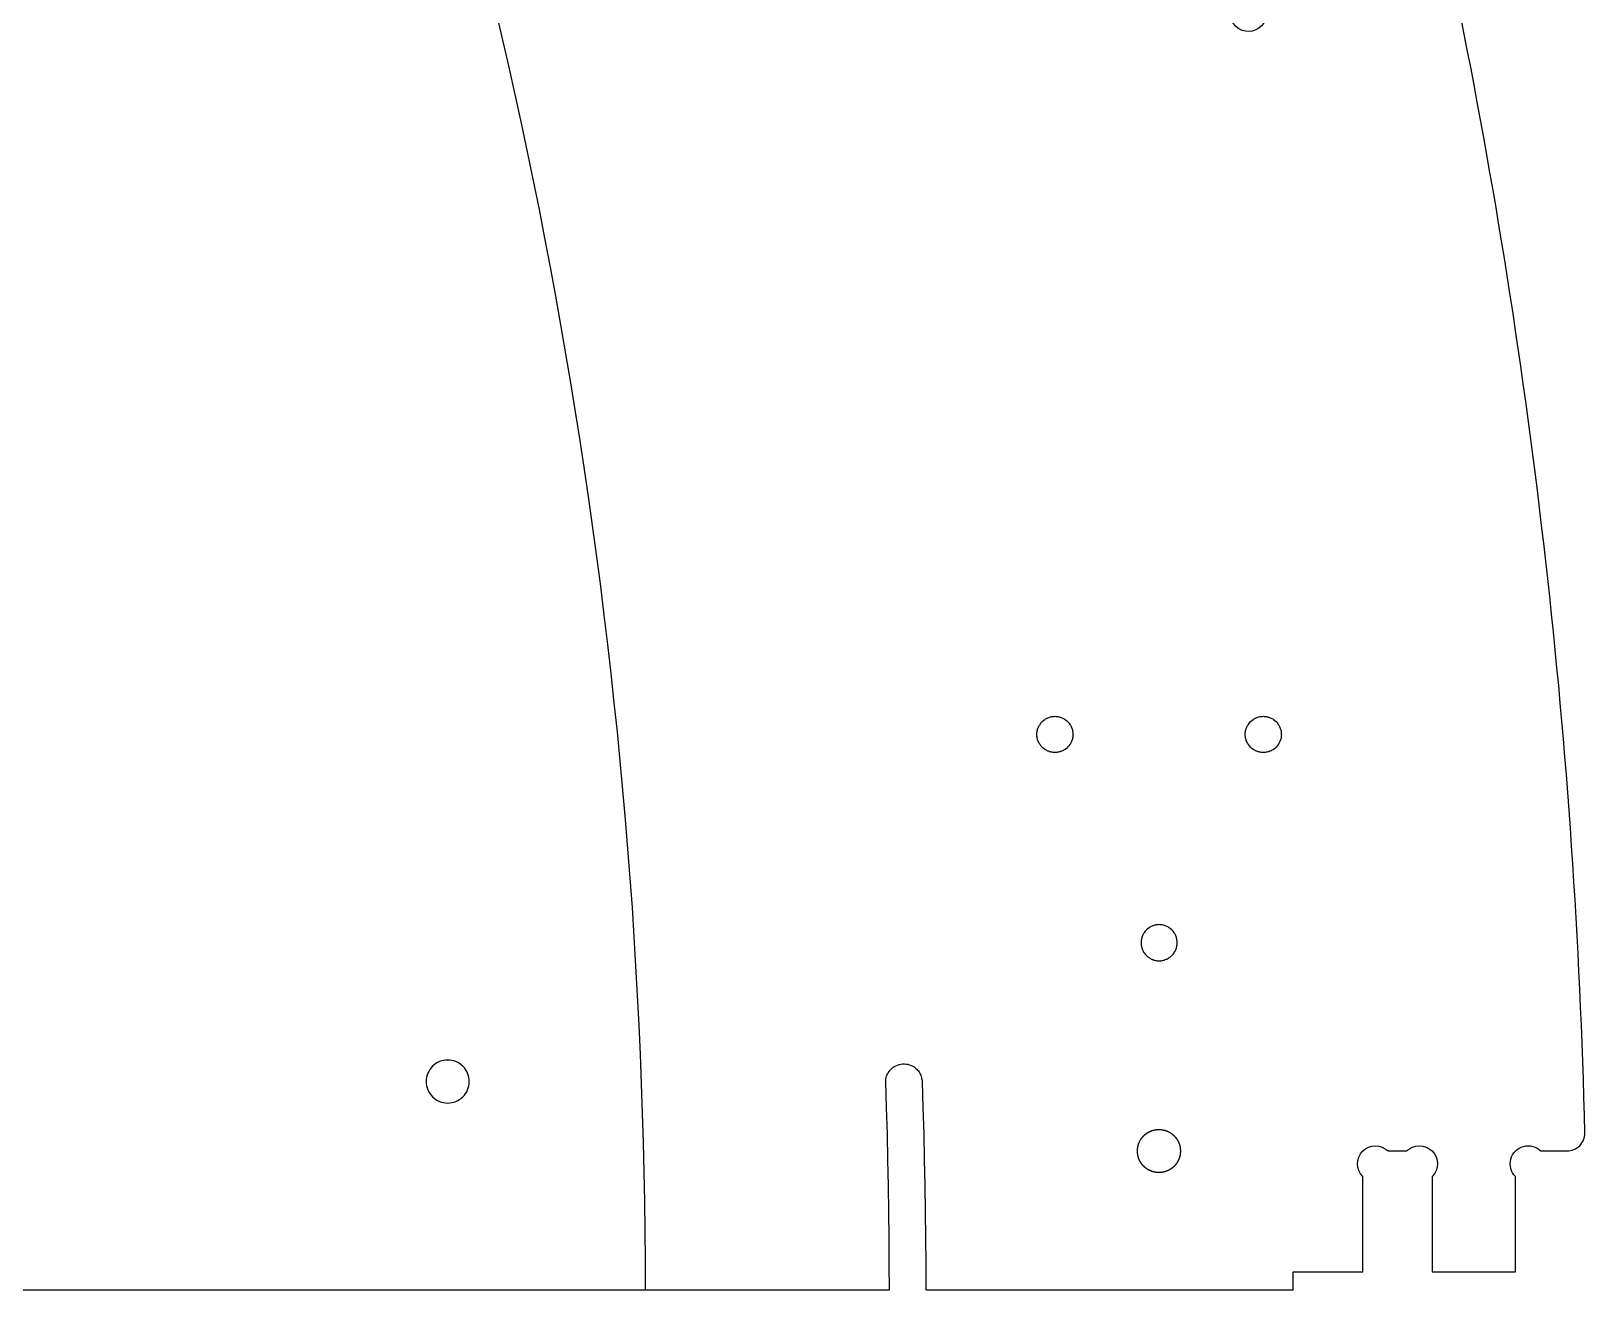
# Model space of a CAD drawing. Extents: x 2 to 157, y -41 to 47.
# Drawn here: x 83.09 to 94.28, y 0.61 to 9.67 of the extents above; entities that cross this region are included whole.
import ezdxf

# ---------------------------------------------------------------- set-up
doc = ezdxf.new("R2010")
doc.units = 0
doc.layers.add('CENTER_DOOR_OPTION', color=30, linetype='CONTINUOUS')
doc.layers.add('SOLID_ENDWALL', color=18, linetype='CONTINUOUS')

msp = doc.modelspace()

# ---------------------------------------------------------------- linework, layer by layer
at = {"layer": 'CENTER_DOOR_OPTION'}
for points in [[(91.967, 9.732, -1), (91.747, 9.871)], [(91.967, 9.732, -1), (91.747, 9.871)], [(86.435, 9.836), (86.483, 9.63), (86.53, 9.424), (86.576, 9.218), (86.621, 9.011), (86.665, 8.804), (86.708, 8.597), (86.75, 8.39), (86.79, 8.183), (86.83, 7.975), (86.868, 7.767), (86.905, 7.559), (86.941, 7.351), (86.976, 7.143), (87.01, 6.934), (87.043, 6.726), (87.075, 6.517), (87.106, 6.307), (87.135, 6.098), (87.164, 5.889), (87.191, 5.679), (87.217, 5.469), (87.242, 5.259), (87.266, 5.049), (87.289, 4.839), (87.311, 4.629), (87.332, 4.418), (87.351, 4.208), (87.37, 3.997), (87.387, 3.786), (87.403, 3.575), (87.419, 3.364), (87.433, 3.153), (87.445, 2.941), (87.457, 2.73), (87.468, 2.518), (87.477, 2.307), (87.486, 2.095), (87.493, 1.883), (87.499, 1.671), (87.504, 1.459), (87.508, 1.247), (87.511, 1.035), (87.513, 0.823), (87.513, 0.611), (89.272, 0.611), (89.271, 0.798), (89.27, 0.986), (89.268, 1.173), (89.265, 1.36), (89.261, 1.547), (89.257, 1.734), (89.251, 1.921), (89.245, 2.108), (89.245, 2.117), (89.246, 2.125), (89.247, 2.133), (89.249, 2.141), (89.251, 2.149), (89.254, 2.157), (89.258, 2.165), (89.263, 2.173, -0.414214), (89.441, 2.221), (89.449, 2.216), (89.456, 2.211), (89.463, 2.206), (89.469, 2.2), (89.475, 2.193), (89.481, 2.187), (89.485, 2.18), (89.49, 2.172), (89.494, 2.165), (89.497, 2.157), (89.5, 2.149), (89.503, 2.141), (89.504, 2.133), (89.506, 2.125), (89.507, 2.116), (89.507, 2.108), (89.513, 1.921), (89.519, 1.734), (89.523, 1.547), (89.527, 1.36), (89.53, 1.173), (89.532, 0.986), (89.533, 0.798), (89.533, 0.611), (92.179, 0.611), (92.179, 0.741), (92.679, 0.741), (92.679, 1.427, -1), (92.862, 1.611), (92.995, 1.611, -1), (93.179, 1.427), (93.179, 0.741), (93.779, 0.741), (93.779, 1.427, -1), (93.962, 1.611), (94.149, 1.611, 0.414214), (94.279, 1.741), (94.275, 1.87), (94.272, 1.999), (94.268, 2.129), (94.263, 2.258), (94.259, 2.387), (94.254, 2.517), (94.248, 2.646), (94.242, 2.775), (94.236, 2.904), (94.23, 3.033), (94.223, 3.162), (94.216, 3.291), (94.208, 3.42), (94.2, 3.549), (94.192, 3.678), (94.183, 3.806), (94.174, 3.935), (94.165, 4.064), (94.155, 4.192), (94.145, 4.321), (94.135, 4.449), (94.124, 4.578), (94.113, 4.706), (94.101, 4.835), (94.09, 4.963), (94.077, 5.091), (94.065, 5.219), (94.052, 5.348), (94.039, 5.476), (94.025, 5.604), (94.011, 5.732), (93.997, 5.859), (93.982, 5.987), (93.967, 6.115), (93.952, 6.243), (93.937, 6.37), (93.921, 6.498), (93.904, 6.626), (93.887, 6.753), (93.87, 6.88), (93.853, 7.008), (93.835, 7.135), (93.817, 7.262), (93.799, 7.389), (93.78, 7.516), (93.761, 7.643), (93.741, 7.77), (93.722, 7.897), (93.701, 8.024), (93.681, 8.151), (93.66, 8.277), (93.639, 8.404), (93.617, 8.53), (93.595, 8.657), (93.573, 8.783), (93.55, 8.909), (93.528, 9.036), (93.504, 9.162), (93.481, 9.288), (93.457, 9.414), (93.432, 9.539), (93.408, 9.665), (93.383, 9.791)], [(86.435, 9.836), (86.483, 9.63), (86.53, 9.424), (86.576, 9.218), (86.621, 9.011), (86.665, 8.804), (86.708, 8.597), (86.75, 8.39), (86.79, 8.183), (86.83, 7.975), (86.868, 7.767), (86.905, 7.559), (86.941, 7.351), (86.976, 7.143), (87.01, 6.934), (87.043, 6.726), (87.075, 6.517), (87.106, 6.307), (87.135, 6.098), (87.164, 5.889), (87.191, 5.679), (87.217, 5.469), (87.242, 5.259), (87.266, 5.049), (87.289, 4.839), (87.311, 4.629), (87.332, 4.418), (87.351, 4.208), (87.37, 3.997), (87.387, 3.786), (87.403, 3.575), (87.419, 3.364), (87.433, 3.153), (87.445, 2.941), (87.457, 2.73), (87.468, 2.518), (87.477, 2.307), (87.486, 2.095), (87.493, 1.883), (87.499, 1.671), (87.504, 1.459), (87.508, 1.247), (87.511, 1.035), (87.513, 0.823), (87.513, 0.611), (89.272, 0.611), (89.271, 0.798), (89.27, 0.986), (89.268, 1.173), (89.265, 1.36), (89.261, 1.547), (89.257, 1.734), (89.251, 1.921), (89.245, 2.108), (89.245, 2.117), (89.246, 2.125), (89.247, 2.133), (89.249, 2.141), (89.251, 2.149), (89.254, 2.157), (89.258, 2.165), (89.263, 2.173, -0.414214), (89.441, 2.221), (89.449, 2.216), (89.456, 2.211), (89.463, 2.206), (89.469, 2.2), (89.475, 2.193), (89.481, 2.187), (89.485, 2.18), (89.49, 2.172), (89.494, 2.165), (89.497, 2.157), (89.5, 2.149), (89.503, 2.141), (89.504, 2.133), (89.506, 2.125), (89.507, 2.116), (89.507, 2.108), (89.513, 1.921), (89.519, 1.734), (89.523, 1.547), (89.527, 1.36), (89.53, 1.173), (89.532, 0.986), (89.533, 0.798), (89.533, 0.611), (92.179, 0.611), (92.179, 0.741), (92.679, 0.741), (92.679, 1.427, -1), (92.862, 1.611), (92.995, 1.611, -1), (93.179, 1.427), (93.179, 0.741), (93.779, 0.741), (93.779, 1.427, -1), (93.962, 1.611), (94.149, 1.611, 0.414214), (94.279, 1.741), (94.275, 1.87), (94.272, 1.999), (94.268, 2.129), (94.263, 2.258), (94.259, 2.387), (94.254, 2.517), (94.248, 2.646), (94.242, 2.775), (94.236, 2.904), (94.23, 3.033), (94.223, 3.162), (94.216, 3.291), (94.208, 3.42), (94.2, 3.549), (94.192, 3.678), (94.183, 3.806), (94.174, 3.935), (94.165, 4.064), (94.155, 4.192), (94.145, 4.321), (94.135, 4.449), (94.124, 4.578), (94.113, 4.706), (94.101, 4.835), (94.09, 4.963), (94.077, 5.091), (94.065, 5.219), (94.052, 5.348), (94.039, 5.476), (94.025, 5.604), (94.011, 5.732), (93.997, 5.859), (93.982, 5.987), (93.967, 6.115), (93.952, 6.243), (93.937, 6.37), (93.921, 6.498), (93.904, 6.626), (93.887, 6.753), (93.87, 6.88), (93.853, 7.008), (93.835, 7.135), (93.817, 7.262), (93.799, 7.389), (93.78, 7.516), (93.761, 7.643), (93.741, 7.77), (93.722, 7.897), (93.701, 8.024), (93.681, 8.151), (93.66, 8.277), (93.639, 8.404), (93.617, 8.53), (93.595, 8.657), (93.573, 8.783), (93.55, 8.909), (93.528, 9.036), (93.504, 9.162), (93.481, 9.288), (93.457, 9.414), (93.432, 9.539), (93.408, 9.665), (93.383, 9.791)]]:
    msp.add_lwpolyline(points, format="xyb", dxfattribs=at)
for points in [[(90.594, 4.611), (90.593, 4.604), (90.593, 4.597), (90.592, 4.591), (90.591, 4.584), (90.589, 4.578), (90.588, 4.572), (90.586, 4.566), (90.583, 4.56), (90.581, 4.554), (90.578, 4.549), (90.575, 4.543), (90.571, 4.538), (90.564, 4.528), (90.555, 4.519), (90.546, 4.51), (90.536, 4.503), (90.531, 4.499), (90.526, 4.496), (90.52, 4.493), (90.514, 4.491), (90.508, 4.489), (90.502, 4.486), (90.496, 4.485), (90.49, 4.483), (90.483, 4.482), (90.477, 4.481), (90.47, 4.481), (90.464, 4.481), (90.457, 4.481), (90.45, 4.481), (90.444, 4.482), (90.437, 4.483), (90.431, 4.485), (90.425, 4.486), (90.419, 4.489), (90.413, 4.491), (90.407, 4.493), (90.402, 4.496), (90.396, 4.499), (90.391, 4.503), (90.381, 4.51), (90.372, 4.519), (90.363, 4.528), (90.356, 4.538), (90.352, 4.543), (90.349, 4.549), (90.346, 4.554), (90.344, 4.56), (90.341, 4.566), (90.339, 4.572), (90.338, 4.578), (90.336, 4.584), (90.335, 4.591), (90.334, 4.597), (90.334, 4.604), (90.334, 4.611), (90.334, 4.617), (90.334, 4.624), (90.335, 4.63), (90.336, 4.637), (90.338, 4.643), (90.339, 4.649), (90.341, 4.655), (90.344, 4.661), (90.346, 4.667), (90.349, 4.673), (90.352, 4.678), (90.356, 4.683), (90.363, 4.693), (90.372, 4.703), (90.381, 4.711), (90.391, 4.718), (90.396, 4.722), (90.402, 4.725), (90.407, 4.728), (90.413, 4.73), (90.419, 4.733), (90.425, 4.735), (90.431, 4.737), (90.437, 4.738), (90.444, 4.739), (90.45, 4.74), (90.457, 4.74), (90.464, 4.741), (90.47, 4.74), (90.477, 4.74), (90.483, 4.739), (90.49, 4.738), (90.496, 4.737), (90.502, 4.735), (90.508, 4.733), (90.514, 4.73), (90.52, 4.728), (90.526, 4.725), (90.531, 4.722), (90.536, 4.718), (90.546, 4.711), (90.555, 4.703), (90.564, 4.693), (90.571, 4.683), (90.575, 4.678), (90.578, 4.673), (90.581, 4.667), (90.583, 4.661), (90.586, 4.655), (90.588, 4.649), (90.589, 4.643), (90.591, 4.637), (90.592, 4.63), (90.593, 4.624), (90.593, 4.617)], [(92.094, 4.611), (92.093, 4.604), (92.093, 4.597), (92.092, 4.591), (92.091, 4.584), (92.089, 4.578), (92.088, 4.572), (92.086, 4.566), (92.083, 4.56), (92.081, 4.554), (92.078, 4.549), (92.075, 4.543), (92.071, 4.538), (92.064, 4.528), (92.055, 4.519), (92.046, 4.51), (92.036, 4.503), (92.031, 4.499), (92.026, 4.496), (92.02, 4.493), (92.014, 4.491), (92.008, 4.489), (92.002, 4.486), (91.996, 4.485), (91.99, 4.483), (91.983, 4.482), (91.977, 4.481), (91.97, 4.481), (91.964, 4.481), (91.957, 4.481), (91.95, 4.481), (91.944, 4.482), (91.937, 4.483), (91.931, 4.485), (91.925, 4.486), (91.919, 4.489), (91.913, 4.491), (91.907, 4.493), (91.902, 4.496), (91.896, 4.499), (91.891, 4.503), (91.881, 4.51), (91.872, 4.519), (91.863, 4.528), (91.856, 4.538), (91.852, 4.543), (91.849, 4.549), (91.846, 4.554), (91.844, 4.56), (91.841, 4.566), (91.839, 4.572), (91.838, 4.578), (91.836, 4.584), (91.835, 4.591), (91.834, 4.597), (91.834, 4.604), (91.834, 4.611), (91.834, 4.617), (91.834, 4.624), (91.835, 4.63), (91.836, 4.637), (91.838, 4.643), (91.839, 4.649), (91.841, 4.655), (91.844, 4.661), (91.846, 4.667), (91.849, 4.673), (91.852, 4.678), (91.856, 4.683), (91.863, 4.693), (91.872, 4.703), (91.881, 4.711), (91.891, 4.718), (91.896, 4.722), (91.902, 4.725), (91.907, 4.728), (91.913, 4.73), (91.919, 4.733), (91.925, 4.735), (91.931, 4.737), (91.937, 4.738), (91.944, 4.739), (91.95, 4.74), (91.957, 4.74), (91.964, 4.741), (91.97, 4.74), (91.977, 4.74), (91.983, 4.739), (91.99, 4.738), (91.996, 4.737), (92.002, 4.735), (92.008, 4.733), (92.014, 4.73), (92.02, 4.728), (92.026, 4.725), (92.031, 4.722), (92.036, 4.718), (92.046, 4.711), (92.055, 4.703), (92.064, 4.693), (92.071, 4.683), (92.075, 4.678), (92.078, 4.673), (92.081, 4.667), (92.083, 4.661), (92.086, 4.655), (92.088, 4.649), (92.089, 4.643), (92.091, 4.637), (92.092, 4.63), (92.093, 4.624), (92.093, 4.617)], [(91.344, 3.111), (91.343, 3.117), (91.343, 3.124), (91.342, 3.13), (91.341, 3.137), (91.339, 3.143), (91.338, 3.149), (91.336, 3.155), (91.333, 3.161), (91.331, 3.167), (91.328, 3.173), (91.325, 3.178), (91.321, 3.183), (91.314, 3.193), (91.305, 3.203), (91.296, 3.211), (91.286, 3.218), (91.281, 3.222), (91.276, 3.225), (91.27, 3.228), (91.264, 3.23), (91.258, 3.233), (91.252, 3.235), (91.246, 3.237), (91.24, 3.238), (91.233, 3.239), (91.227, 3.24), (91.22, 3.24), (91.214, 3.241), (91.207, 3.24), (91.2, 3.24), (91.194, 3.239), (91.187, 3.238), (91.181, 3.237), (91.175, 3.235), (91.169, 3.233), (91.163, 3.23), (91.157, 3.228), (91.152, 3.225), (91.146, 3.222), (91.141, 3.218), (91.131, 3.211), (91.122, 3.203), (91.113, 3.193), (91.106, 3.183), (91.102, 3.178), (91.099, 3.173), (91.096, 3.167), (91.094, 3.161), (91.091, 3.155), (91.089, 3.149), (91.088, 3.143), (91.086, 3.137), (91.085, 3.13), (91.084, 3.124), (91.084, 3.117), (91.084, 3.111), (91.084, 3.104), (91.084, 3.097), (91.085, 3.091), (91.086, 3.084), (91.088, 3.078), (91.089, 3.072), (91.091, 3.066), (91.094, 3.06), (91.096, 3.054), (91.099, 3.049), (91.102, 3.043), (91.106, 3.038), (91.113, 3.028), (91.122, 3.019), (91.131, 3.01), (91.141, 3.003), (91.146, 2.999), (91.152, 2.996), (91.157, 2.993), (91.163, 2.991), (91.169, 2.989), (91.175, 2.986), (91.181, 2.985), (91.187, 2.983), (91.194, 2.982), (91.2, 2.981), (91.207, 2.981), (91.214, 2.981), (91.22, 2.981), (91.227, 2.981), (91.233, 2.982), (91.24, 2.983), (91.246, 2.985), (91.252, 2.986), (91.258, 2.989), (91.264, 2.991), (91.27, 2.993), (91.276, 2.996), (91.281, 2.999), (91.286, 3.003), (91.296, 3.01), (91.305, 3.019), (91.314, 3.028), (91.321, 3.038), (91.325, 3.043), (91.328, 3.049), (91.331, 3.054), (91.333, 3.06), (91.336, 3.066), (91.338, 3.072), (91.339, 3.078), (91.341, 3.084), (91.342, 3.091), (91.343, 3.097), (91.343, 3.104)], [(91.212, 1.456), (91.21, 1.456), (91.209, 1.456), (91.207, 1.456), (91.205, 1.456), (91.203, 1.456), (91.202, 1.456), (91.2, 1.456), (91.198, 1.456), (91.196, 1.456), (91.194, 1.457), (91.193, 1.457), (91.191, 1.457), (91.189, 1.457), (91.187, 1.458), (91.186, 1.458), (91.184, 1.458), (91.182, 1.459), (91.18, 1.459), (91.178, 1.459), (91.177, 1.46), (91.175, 1.46), (91.173, 1.461), (91.171, 1.461), (91.169, 1.462), (91.168, 1.462), (91.166, 1.463), (91.164, 1.463), (91.162, 1.464), (91.16, 1.465), (91.158, 1.465), (91.157, 1.466), (91.155, 1.467), (91.153, 1.467), (91.151, 1.468), (91.15, 1.469), (91.148, 1.47), (91.146, 1.47), (91.145, 1.471), (91.144, 1.471), (91.143, 1.472), (91.143, 1.472), (91.142, 1.473), (91.141, 1.473), (91.14, 1.473), (91.139, 1.474), (91.138, 1.474), (91.137, 1.475), (91.136, 1.475), (91.136, 1.476), (91.135, 1.476), (91.134, 1.477), (91.133, 1.477), (91.132, 1.478), (91.131, 1.478), (91.13, 1.479), (91.13, 1.479), (91.129, 1.48), (91.128, 1.48), (91.127, 1.481), (91.126, 1.482), (91.125, 1.482), (91.125, 1.483), (91.124, 1.483), (91.123, 1.484), (91.122, 1.484), (91.121, 1.485), (91.121, 1.485), (91.12, 1.486), (91.119, 1.487), (91.118, 1.487), (91.117, 1.488), (91.117, 1.488), (91.116, 1.489), (91.115, 1.49), (91.114, 1.49), (91.113, 1.491), (91.113, 1.492), (91.112, 1.492), (91.111, 1.493), (91.11, 1.494), (91.11, 1.494), (91.109, 1.495), (91.108, 1.496), (91.107, 1.496), (91.107, 1.497), (91.106, 1.498), (91.105, 1.498), (91.105, 1.499), (91.104, 1.5), (91.103, 1.5), (91.102, 1.501), (91.102, 1.502), (91.101, 1.503), (91.1, 1.503), (91.1, 1.504), (91.099, 1.505), (91.098, 1.505), (91.098, 1.506), (91.097, 1.507), (91.096, 1.508), (91.096, 1.508), (91.095, 1.509), (91.094, 1.51), (91.094, 1.511), (91.093, 1.511), (91.092, 1.512), (91.092, 1.513), (91.091, 1.514), (91.09, 1.515), (91.09, 1.515), (91.089, 1.516), (91.089, 1.517), (91.088, 1.518), (91.087, 1.519), (91.087, 1.519), (91.086, 1.52), (91.086, 1.521), (91.085, 1.522), (91.084, 1.523), (91.084, 1.523), (91.083, 1.524), (91.083, 1.525), (91.082, 1.526), (91.082, 1.527), (91.081, 1.528), (91.081, 1.528), (91.08, 1.529), (91.08, 1.53), (91.079, 1.531), (91.079, 1.532), (91.078, 1.533), (91.078, 1.533), (91.077, 1.534), (91.077, 1.535), (91.076, 1.536), (91.076, 1.537), (91.075, 1.538), (91.075, 1.539), (91.074, 1.54), (91.074, 1.54), (91.073, 1.541), (91.073, 1.542), (91.073, 1.543), (91.072, 1.544), (91.072, 1.545), (91.071, 1.547), (91.07, 1.548), (91.069, 1.55), (91.069, 1.552), (91.068, 1.554), (91.067, 1.555), (91.066, 1.557), (91.066, 1.559), (91.065, 1.561), (91.065, 1.563), (91.064, 1.564), (91.063, 1.566), (91.063, 1.568), (91.062, 1.57), (91.062, 1.572), (91.062, 1.573), (91.061, 1.575), (91.061, 1.577), (91.06, 1.579), (91.06, 1.581), (91.06, 1.582), (91.059, 1.584), (91.059, 1.586), (91.059, 1.588), (91.058, 1.59), (91.058, 1.591), (91.058, 1.593), (91.058, 1.595), (91.058, 1.597), (91.057, 1.599), (91.057, 1.6), (91.057, 1.602), (91.057, 1.604), (91.057, 1.606), (91.057, 1.607), (91.057, 1.609), (91.057, 1.611), (91.057, 1.612), (91.057, 1.614), (91.057, 1.616), (91.057, 1.618), (91.057, 1.619), (91.057, 1.621), (91.057, 1.623), (91.058, 1.625), (91.058, 1.626), (91.058, 1.628), (91.058, 1.63), (91.058, 1.632), (91.059, 1.634), (91.059, 1.635), (91.059, 1.637), (91.06, 1.639), (91.06, 1.641), (91.06, 1.643), (91.061, 1.644), (91.061, 1.646), (91.062, 1.648), (91.062, 1.65), (91.062, 1.652), (91.063, 1.653), (91.063, 1.655), (91.064, 1.657), (91.065, 1.659), (91.065, 1.661), (91.066, 1.662), (91.066, 1.664), (91.067, 1.666), (91.068, 1.668), (91.069, 1.67), (91.069, 1.671), (91.07, 1.673), (91.071, 1.675), (91.072, 1.677), (91.072, 1.678), (91.073, 1.678), (91.073, 1.679), (91.073, 1.68), (91.074, 1.681), (91.074, 1.682), (91.075, 1.683), (91.075, 1.684), (91.076, 1.684), (91.076, 1.685), (91.077, 1.686), (91.077, 1.687), (91.078, 1.688), (91.078, 1.689), (91.079, 1.69), (91.079, 1.69), (91.08, 1.691), (91.08, 1.692), (91.081, 1.693), (91.081, 1.694), (91.082, 1.695), (91.082, 1.696), (91.083, 1.696), (91.083, 1.697), (91.084, 1.698), (91.084, 1.699), (91.085, 1.7), (91.086, 1.7), (91.086, 1.701), (91.087, 1.702), (91.087, 1.703), (91.088, 1.704), (91.089, 1.704), (91.089, 1.705), (91.09, 1.706), (91.09, 1.707), (91.091, 1.708), (91.092, 1.708), (91.092, 1.709), (91.093, 1.71), (91.094, 1.711), (91.094, 1.711), (91.095, 1.712), (91.096, 1.713), (91.096, 1.714), (91.097, 1.714), (91.098, 1.715), (91.098, 1.716), (91.099, 1.717), (91.1, 1.717), (91.1, 1.718), (91.101, 1.719), (91.102, 1.72), (91.102, 1.72), (91.103, 1.721), (91.104, 1.722), (91.105, 1.722), (91.105, 1.723), (91.106, 1.724), (91.107, 1.724), (91.107, 1.725), (91.108, 1.726), (91.109, 1.726), (91.11, 1.727), (91.11, 1.728), (91.111, 1.728), (91.112, 1.729), (91.113, 1.73), (91.113, 1.73), (91.114, 1.731), (91.115, 1.732), (91.116, 1.732), (91.117, 1.733), (91.117, 1.734), (91.118, 1.734), (91.119, 1.735), (91.12, 1.735), (91.121, 1.736), (91.121, 1.736), (91.122, 1.737), (91.123, 1.738), (91.124, 1.738), (91.125, 1.739), (91.125, 1.739), (91.126, 1.74), (91.127, 1.74), (91.128, 1.741), (91.129, 1.742), (91.13, 1.742), (91.13, 1.743), (91.131, 1.743), (91.132, 1.744), (91.133, 1.744), (91.134, 1.745), (91.135, 1.745), (91.136, 1.746), (91.136, 1.746), (91.137, 1.747), (91.138, 1.747), (91.139, 1.747), (91.14, 1.748), (91.141, 1.748), (91.142, 1.749), (91.143, 1.749), (91.143, 1.75), (91.144, 1.75), (91.145, 1.751), (91.146, 1.751), (91.148, 1.752), (91.15, 1.753), (91.151, 1.753), (91.153, 1.754), (91.155, 1.755), (91.157, 1.756), (91.158, 1.756), (91.16, 1.757), (91.162, 1.757), (91.164, 1.758), (91.166, 1.759), (91.168, 1.759), (91.169, 1.76), (91.171, 1.76), (91.173, 1.761), (91.175, 1.761), (91.177, 1.762), (91.178, 1.762), (91.18, 1.762), (91.182, 1.763), (91.184, 1.763), (91.186, 1.763), (91.187, 1.764), (91.189, 1.764), (91.191, 1.764), (91.193, 1.765), (91.194, 1.765), (91.196, 1.765), (91.198, 1.765), (91.2, 1.765), (91.202, 1.765), (91.203, 1.765), (91.205, 1.766), (91.207, 1.766), (91.209, 1.766), (91.21, 1.766), (91.212, 1.766), (91.214, 1.766), (91.215, 1.766), (91.217, 1.766), (91.219, 1.766), (91.221, 1.765), (91.222, 1.765), (91.224, 1.765), (91.226, 1.765), (91.228, 1.765), (91.229, 1.765), (91.231, 1.765), (91.233, 1.764), (91.235, 1.764), (91.237, 1.764), (91.238, 1.763), (91.24, 1.763), (91.242, 1.763), (91.244, 1.762), (91.246, 1.762), (91.247, 1.762), (91.249, 1.761), (91.251, 1.761), (91.253, 1.76), (91.255, 1.76), (91.256, 1.759), (91.258, 1.759), (91.26, 1.758), (91.262, 1.757), (91.264, 1.757), (91.265, 1.756), (91.267, 1.756), (91.269, 1.755), (91.271, 1.754), (91.273, 1.753), (91.274, 1.753), (91.276, 1.752), (91.278, 1.751), (91.279, 1.751), (91.28, 1.75), (91.281, 1.75), (91.281, 1.749), (91.282, 1.749), (91.283, 1.748), (91.284, 1.748), (91.285, 1.747), (91.286, 1.747), (91.287, 1.747), (91.287, 1.746), (91.288, 1.746), (91.289, 1.745), (91.29, 1.745), (91.291, 1.744), (91.292, 1.744), (91.293, 1.743), (91.293, 1.743), (91.294, 1.742), (91.295, 1.742), (91.296, 1.741), (91.297, 1.74), (91.298, 1.74), (91.298, 1.739), (91.299, 1.739), (91.3, 1.738), (91.301, 1.738), (91.302, 1.737), (91.303, 1.736), (91.303, 1.736), (91.304, 1.735), (91.305, 1.735), (91.306, 1.734), (91.307, 1.734), (91.307, 1.733), (91.308, 1.732), (91.309, 1.732), (91.31, 1.731), (91.31, 1.73), (91.311, 1.73), (91.312, 1.729), (91.313, 1.728), (91.314, 1.728), (91.314, 1.727), (91.315, 1.726), (91.316, 1.726), (91.316, 1.725), (91.317, 1.724), (91.318, 1.724), (91.319, 1.723), (91.319, 1.722), (91.32, 1.722), (91.321, 1.721), (91.322, 1.72), (91.322, 1.72), (91.323, 1.719), (91.324, 1.718), (91.324, 1.717), (91.325, 1.717), (91.326, 1.716), (91.326, 1.715), (91.327, 1.714), (91.328, 1.714), (91.328, 1.713), (91.329, 1.712), (91.33, 1.711), (91.33, 1.711), (91.331, 1.71), (91.332, 1.709), (91.332, 1.708), (91.333, 1.708), (91.334, 1.707), (91.334, 1.706), (91.335, 1.705), (91.335, 1.704), (91.336, 1.704), (91.337, 1.703), (91.337, 1.702), (91.338, 1.701), (91.338, 1.7), (91.339, 1.7), (91.339, 1.699), (91.34, 1.698), (91.341, 1.697), (91.341, 1.696), (91.342, 1.696), (91.342, 1.695), (91.343, 1.694), (91.343, 1.693), (91.344, 1.692), (91.344, 1.691), (91.345, 1.69), (91.345, 1.69), (91.346, 1.689), (91.346, 1.688), (91.347, 1.687), (91.347, 1.686), (91.348, 1.685), (91.348, 1.684), (91.349, 1.684), (91.349, 1.683), (91.35, 1.682), (91.35, 1.681), (91.351, 1.68), (91.351, 1.679), (91.351, 1.678), (91.352, 1.678), (91.352, 1.677), (91.353, 1.675), (91.354, 1.673), (91.355, 1.671), (91.355, 1.67), (91.356, 1.668), (91.357, 1.666), (91.357, 1.664), (91.358, 1.662), (91.359, 1.661), (91.359, 1.659), (91.36, 1.657), (91.36, 1.655), (91.361, 1.653), (91.361, 1.652), (91.362, 1.65), (91.362, 1.648), (91.363, 1.646), (91.363, 1.644), (91.364, 1.643), (91.364, 1.641), (91.364, 1.639), (91.365, 1.637), (91.365, 1.635), (91.365, 1.634), (91.366, 1.632), (91.366, 1.63), (91.366, 1.628), (91.366, 1.626), (91.366, 1.625), (91.366, 1.623), (91.367, 1.621), (91.367, 1.619), (91.367, 1.618), (91.367, 1.616), (91.367, 1.614), (91.367, 1.612), (91.367, 1.611), (91.367, 1.609), (91.367, 1.607), (91.367, 1.606), (91.367, 1.604), (91.367, 1.602), (91.367, 1.6), (91.366, 1.599), (91.366, 1.597), (91.366, 1.595), (91.366, 1.593), (91.366, 1.591), (91.366, 1.59), (91.365, 1.588), (91.365, 1.586), (91.365, 1.584), (91.364, 1.582), (91.364, 1.581), (91.364, 1.579), (91.363, 1.577), (91.363, 1.575), (91.362, 1.573), (91.362, 1.572), (91.361, 1.57), (91.361, 1.568), (91.36, 1.566), (91.36, 1.564), (91.359, 1.563), (91.359, 1.561), (91.358, 1.559), (91.357, 1.557), (91.357, 1.555), (91.356, 1.554), (91.355, 1.552), (91.355, 1.55), (91.354, 1.548), (91.353, 1.547), (91.352, 1.545), (91.352, 1.544), (91.351, 1.543), (91.351, 1.542), (91.351, 1.541), (91.35, 1.54), (91.35, 1.54), (91.349, 1.539), (91.349, 1.538), (91.348, 1.537), (91.348, 1.536), (91.347, 1.535), (91.347, 1.534), (91.346, 1.533), (91.346, 1.533), (91.345, 1.532), (91.345, 1.531), (91.344, 1.53), (91.344, 1.529), (91.343, 1.528), (91.343, 1.528), (91.342, 1.527), (91.342, 1.526), (91.341, 1.525), (91.341, 1.524), (91.34, 1.523), (91.339, 1.523), (91.339, 1.522), (91.338, 1.521), (91.338, 1.52), (91.337, 1.519), (91.337, 1.519), (91.336, 1.518), (91.335, 1.517), (91.335, 1.516), (91.334, 1.515), (91.334, 1.515), (91.333, 1.514), (91.332, 1.513), (91.332, 1.512), (91.331, 1.511), (91.33, 1.511), (91.33, 1.51), (91.329, 1.509), (91.328, 1.508), (91.328, 1.508), (91.327, 1.507), (91.326, 1.506), (91.326, 1.505), (91.325, 1.505), (91.324, 1.504), (91.324, 1.503), (91.323, 1.503), (91.322, 1.502), (91.322, 1.501), (91.321, 1.5), (91.32, 1.5), (91.319, 1.499), (91.319, 1.498), (91.318, 1.498), (91.317, 1.497), (91.316, 1.496), (91.316, 1.496), (91.315, 1.495), (91.314, 1.494), (91.314, 1.494), (91.313, 1.493), (91.312, 1.492), (91.311, 1.492), (91.31, 1.491), (91.31, 1.49), (91.309, 1.49), (91.308, 1.489), (91.307, 1.488), (91.307, 1.488), (91.306, 1.487), (91.305, 1.487), (91.304, 1.486), (91.303, 1.485), (91.303, 1.485), (91.302, 1.484), (91.301, 1.484), (91.3, 1.483), (91.299, 1.483), (91.298, 1.482), (91.298, 1.482), (91.297, 1.481), (91.296, 1.48), (91.295, 1.48), (91.294, 1.479), (91.293, 1.479), (91.293, 1.478), (91.292, 1.478), (91.291, 1.477), (91.29, 1.477), (91.289, 1.476), (91.288, 1.476), (91.287, 1.475), (91.287, 1.475), (91.286, 1.474), (91.285, 1.474), (91.284, 1.473), (91.283, 1.473), (91.282, 1.473), (91.281, 1.472), (91.281, 1.472), (91.28, 1.471), (91.279, 1.471), (91.278, 1.47), (91.276, 1.47), (91.274, 1.469), (91.273, 1.468), (91.271, 1.467), (91.269, 1.467), (91.267, 1.466), (91.265, 1.465), (91.264, 1.465), (91.262, 1.464), (91.26, 1.463), (91.258, 1.463), (91.256, 1.462), (91.255, 1.462), (91.253, 1.461), (91.251, 1.461), (91.249, 1.46), (91.247, 1.46), (91.246, 1.459), (91.244, 1.459), (91.242, 1.459), (91.24, 1.458), (91.238, 1.458), (91.237, 1.458), (91.235, 1.457), (91.233, 1.457), (91.231, 1.457), (91.229, 1.457), (91.228, 1.456), (91.226, 1.456), (91.224, 1.456), (91.222, 1.456), (91.221, 1.456), (91.219, 1.456), (91.217, 1.456), (91.215, 1.456), (91.214, 1.456)]]:
    msp.add_lwpolyline(points, close=True, dxfattribs=at)
at = {"layer": 'SOLID_ENDWALL'}
for points in [[(91.967, 9.732, -1), (91.747, 9.871)], [(10.214, 0.611), (87.513, 0.611), (89.272, 0.611), (89.271, 0.798), (89.27, 0.986), (89.268, 1.173), (89.265, 1.36), (89.261, 1.547), (89.257, 1.734), (89.251, 1.921), (89.245, 2.108), (89.245, 2.117), (89.246, 2.125), (89.247, 2.133), (89.249, 2.141), (89.251, 2.149), (89.254, 2.157), (89.258, 2.165), (89.263, 2.173, -0.414214), (89.441, 2.221), (89.449, 2.216), (89.456, 2.211), (89.463, 2.206), (89.469, 2.2), (89.475, 2.193), (89.481, 2.187), (89.485, 2.18), (89.49, 2.172), (89.494, 2.165), (89.497, 2.157), (89.5, 2.149), (89.503, 2.141), (89.504, 2.133), (89.506, 2.125), (89.507, 2.116), (89.507, 2.108), (89.513, 1.921), (89.519, 1.734), (89.523, 1.547), (89.527, 1.36), (89.53, 1.173), (89.532, 0.986), (89.533, 0.798), (89.533, 0.611), (92.179, 0.611), (92.179, 0.741), (92.679, 0.741), (92.679, 1.427, -1), (92.862, 1.611), (92.995, 1.611, -1), (93.179, 1.427), (93.179, 0.741), (93.779, 0.741), (93.779, 1.427, -1), (93.962, 1.611), (94.149, 1.611, 0.414214), (94.279, 1.741), (94.275, 1.87), (94.272, 1.999), (94.268, 2.129), (94.263, 2.258), (94.259, 2.387), (94.254, 2.517), (94.248, 2.646), (94.242, 2.775), (94.236, 2.904), (94.23, 3.033), (94.223, 3.162), (94.216, 3.291), (94.208, 3.42), (94.2, 3.549), (94.192, 3.678), (94.183, 3.806), (94.174, 3.935), (94.165, 4.064), (94.155, 4.192), (94.145, 4.321), (94.135, 4.449), (94.124, 4.578), (94.113, 4.706), (94.101, 4.835), (94.09, 4.963), (94.077, 5.091), (94.065, 5.219), (94.052, 5.348), (94.039, 5.476), (94.025, 5.604), (94.011, 5.732), (93.997, 5.859), (93.982, 5.987), (93.967, 6.115), (93.952, 6.243), (93.937, 6.37), (93.921, 6.498), (93.904, 6.626), (93.887, 6.753), (93.87, 6.88), (93.853, 7.008), (93.835, 7.135), (93.817, 7.262), (93.799, 7.389), (93.78, 7.516), (93.761, 7.643), (93.741, 7.77), (93.722, 7.897), (93.701, 8.024), (93.681, 8.151), (93.66, 8.277), (93.639, 8.404), (93.617, 8.53), (93.595, 8.657), (93.573, 8.783), (93.55, 8.909), (93.528, 9.036), (93.504, 9.162), (93.481, 9.288), (93.457, 9.414), (93.432, 9.539), (93.408, 9.665), (93.383, 9.791)]]:
    msp.add_lwpolyline(points, format="xyb", dxfattribs=at)
for points in [[(90.594, 4.611), (90.593, 4.604), (90.593, 4.597), (90.592, 4.591), (90.591, 4.584), (90.589, 4.578), (90.588, 4.572), (90.586, 4.566), (90.583, 4.56), (90.581, 4.554), (90.578, 4.549), (90.575, 4.543), (90.571, 4.538), (90.564, 4.528), (90.555, 4.519), (90.546, 4.51), (90.536, 4.503), (90.531, 4.499), (90.526, 4.496), (90.52, 4.493), (90.514, 4.491), (90.508, 4.489), (90.502, 4.486), (90.496, 4.485), (90.49, 4.483), (90.483, 4.482), (90.477, 4.481), (90.47, 4.481), (90.464, 4.481), (90.457, 4.481), (90.45, 4.481), (90.444, 4.482), (90.437, 4.483), (90.431, 4.485), (90.425, 4.486), (90.419, 4.489), (90.413, 4.491), (90.407, 4.493), (90.402, 4.496), (90.396, 4.499), (90.391, 4.503), (90.381, 4.51), (90.372, 4.519), (90.363, 4.528), (90.356, 4.538), (90.352, 4.543), (90.349, 4.549), (90.346, 4.554), (90.344, 4.56), (90.341, 4.566), (90.339, 4.572), (90.338, 4.578), (90.336, 4.584), (90.335, 4.591), (90.334, 4.597), (90.334, 4.604), (90.334, 4.611), (90.334, 4.617), (90.334, 4.624), (90.335, 4.63), (90.336, 4.637), (90.338, 4.643), (90.339, 4.649), (90.341, 4.655), (90.344, 4.661), (90.346, 4.667), (90.349, 4.673), (90.352, 4.678), (90.356, 4.683), (90.363, 4.693), (90.372, 4.703), (90.381, 4.711), (90.391, 4.718), (90.396, 4.722), (90.402, 4.725), (90.407, 4.728), (90.413, 4.73), (90.419, 4.733), (90.425, 4.735), (90.431, 4.737), (90.437, 4.738), (90.444, 4.739), (90.45, 4.74), (90.457, 4.74), (90.464, 4.741), (90.47, 4.74), (90.477, 4.74), (90.483, 4.739), (90.49, 4.738), (90.496, 4.737), (90.502, 4.735), (90.508, 4.733), (90.514, 4.73), (90.52, 4.728), (90.526, 4.725), (90.531, 4.722), (90.536, 4.718), (90.546, 4.711), (90.555, 4.703), (90.564, 4.693), (90.571, 4.683), (90.575, 4.678), (90.578, 4.673), (90.581, 4.667), (90.583, 4.661), (90.586, 4.655), (90.588, 4.649), (90.589, 4.643), (90.591, 4.637), (90.592, 4.63), (90.593, 4.624), (90.593, 4.617)], [(92.094, 4.611), (92.093, 4.604), (92.093, 4.597), (92.092, 4.591), (92.091, 4.584), (92.089, 4.578), (92.088, 4.572), (92.086, 4.566), (92.083, 4.56), (92.081, 4.554), (92.078, 4.549), (92.075, 4.543), (92.071, 4.538), (92.064, 4.528), (92.055, 4.519), (92.046, 4.51), (92.036, 4.503), (92.031, 4.499), (92.026, 4.496), (92.02, 4.493), (92.014, 4.491), (92.008, 4.489), (92.002, 4.486), (91.996, 4.485), (91.99, 4.483), (91.983, 4.482), (91.977, 4.481), (91.97, 4.481), (91.964, 4.481), (91.957, 4.481), (91.95, 4.481), (91.944, 4.482), (91.937, 4.483), (91.931, 4.485), (91.925, 4.486), (91.919, 4.489), (91.913, 4.491), (91.907, 4.493), (91.902, 4.496), (91.896, 4.499), (91.891, 4.503), (91.881, 4.51), (91.872, 4.519), (91.863, 4.528), (91.856, 4.538), (91.852, 4.543), (91.849, 4.549), (91.846, 4.554), (91.844, 4.56), (91.841, 4.566), (91.839, 4.572), (91.838, 4.578), (91.836, 4.584), (91.835, 4.591), (91.834, 4.597), (91.834, 4.604), (91.834, 4.611), (91.834, 4.617), (91.834, 4.624), (91.835, 4.63), (91.836, 4.637), (91.838, 4.643), (91.839, 4.649), (91.841, 4.655), (91.844, 4.661), (91.846, 4.667), (91.849, 4.673), (91.852, 4.678), (91.856, 4.683), (91.863, 4.693), (91.872, 4.703), (91.881, 4.711), (91.891, 4.718), (91.896, 4.722), (91.902, 4.725), (91.907, 4.728), (91.913, 4.73), (91.919, 4.733), (91.925, 4.735), (91.931, 4.737), (91.937, 4.738), (91.944, 4.739), (91.95, 4.74), (91.957, 4.74), (91.964, 4.741), (91.97, 4.74), (91.977, 4.74), (91.983, 4.739), (91.99, 4.738), (91.996, 4.737), (92.002, 4.735), (92.008, 4.733), (92.014, 4.73), (92.02, 4.728), (92.026, 4.725), (92.031, 4.722), (92.036, 4.718), (92.046, 4.711), (92.055, 4.703), (92.064, 4.693), (92.071, 4.683), (92.075, 4.678), (92.078, 4.673), (92.081, 4.667), (92.083, 4.661), (92.086, 4.655), (92.088, 4.649), (92.089, 4.643), (92.091, 4.637), (92.092, 4.63), (92.093, 4.624), (92.093, 4.617)], [(91.344, 3.111), (91.343, 3.117), (91.343, 3.124), (91.342, 3.13), (91.341, 3.137), (91.339, 3.143), (91.338, 3.149), (91.336, 3.155), (91.333, 3.161), (91.331, 3.167), (91.328, 3.173), (91.325, 3.178), (91.321, 3.183), (91.314, 3.193), (91.305, 3.203), (91.296, 3.211), (91.286, 3.218), (91.281, 3.222), (91.276, 3.225), (91.27, 3.228), (91.264, 3.23), (91.258, 3.233), (91.252, 3.235), (91.246, 3.237), (91.24, 3.238), (91.233, 3.239), (91.227, 3.24), (91.22, 3.24), (91.214, 3.241), (91.207, 3.24), (91.2, 3.24), (91.194, 3.239), (91.187, 3.238), (91.181, 3.237), (91.175, 3.235), (91.169, 3.233), (91.163, 3.23), (91.157, 3.228), (91.152, 3.225), (91.146, 3.222), (91.141, 3.218), (91.131, 3.211), (91.122, 3.203), (91.113, 3.193), (91.106, 3.183), (91.102, 3.178), (91.099, 3.173), (91.096, 3.167), (91.094, 3.161), (91.091, 3.155), (91.089, 3.149), (91.088, 3.143), (91.086, 3.137), (91.085, 3.13), (91.084, 3.124), (91.084, 3.117), (91.084, 3.111), (91.084, 3.104), (91.084, 3.097), (91.085, 3.091), (91.086, 3.084), (91.088, 3.078), (91.089, 3.072), (91.091, 3.066), (91.094, 3.06), (91.096, 3.054), (91.099, 3.049), (91.102, 3.043), (91.106, 3.038), (91.113, 3.028), (91.122, 3.019), (91.131, 3.01), (91.141, 3.003), (91.146, 2.999), (91.152, 2.996), (91.157, 2.993), (91.163, 2.991), (91.169, 2.989), (91.175, 2.986), (91.181, 2.985), (91.187, 2.983), (91.194, 2.982), (91.2, 2.981), (91.207, 2.981), (91.214, 2.981), (91.22, 2.981), (91.227, 2.981), (91.233, 2.982), (91.24, 2.983), (91.246, 2.985), (91.252, 2.986), (91.258, 2.989), (91.264, 2.991), (91.27, 2.993), (91.276, 2.996), (91.281, 2.999), (91.286, 3.003), (91.296, 3.01), (91.305, 3.019), (91.314, 3.028), (91.321, 3.038), (91.325, 3.043), (91.328, 3.049), (91.331, 3.054), (91.333, 3.06), (91.336, 3.066), (91.338, 3.072), (91.339, 3.078), (91.341, 3.084), (91.342, 3.091), (91.343, 3.097), (91.343, 3.104)], [(91.212, 1.456), (91.21, 1.456), (91.209, 1.456), (91.207, 1.456), (91.205, 1.456), (91.203, 1.456), (91.202, 1.456), (91.2, 1.456), (91.198, 1.456), (91.196, 1.456), (91.194, 1.457), (91.193, 1.457), (91.191, 1.457), (91.189, 1.457), (91.187, 1.458), (91.186, 1.458), (91.184, 1.458), (91.182, 1.459), (91.18, 1.459), (91.178, 1.459), (91.177, 1.46), (91.175, 1.46), (91.173, 1.461), (91.171, 1.461), (91.169, 1.462), (91.168, 1.462), (91.166, 1.463), (91.164, 1.463), (91.162, 1.464), (91.16, 1.465), (91.158, 1.465), (91.157, 1.466), (91.155, 1.467), (91.153, 1.467), (91.151, 1.468), (91.15, 1.469), (91.148, 1.47), (91.146, 1.47), (91.145, 1.471), (91.144, 1.471), (91.143, 1.472), (91.143, 1.472), (91.142, 1.473), (91.141, 1.473), (91.14, 1.473), (91.139, 1.474), (91.138, 1.474), (91.137, 1.475), (91.136, 1.475), (91.136, 1.476), (91.135, 1.476), (91.134, 1.477), (91.133, 1.477), (91.132, 1.478), (91.131, 1.478), (91.13, 1.479), (91.13, 1.479), (91.129, 1.48), (91.128, 1.48), (91.127, 1.481), (91.126, 1.482), (91.125, 1.482), (91.125, 1.483), (91.124, 1.483), (91.123, 1.484), (91.122, 1.484), (91.121, 1.485), (91.121, 1.485), (91.12, 1.486), (91.119, 1.487), (91.118, 1.487), (91.117, 1.488), (91.117, 1.488), (91.116, 1.489), (91.115, 1.49), (91.114, 1.49), (91.113, 1.491), (91.113, 1.492), (91.112, 1.492), (91.111, 1.493), (91.11, 1.494), (91.11, 1.494), (91.109, 1.495), (91.108, 1.496), (91.107, 1.496), (91.107, 1.497), (91.106, 1.498), (91.105, 1.498), (91.105, 1.499), (91.104, 1.5), (91.103, 1.5), (91.102, 1.501), (91.102, 1.502), (91.101, 1.503), (91.1, 1.503), (91.1, 1.504), (91.099, 1.505), (91.098, 1.505), (91.098, 1.506), (91.097, 1.507), (91.096, 1.508), (91.096, 1.508), (91.095, 1.509), (91.094, 1.51), (91.094, 1.511), (91.093, 1.511), (91.092, 1.512), (91.092, 1.513), (91.091, 1.514), (91.09, 1.515), (91.09, 1.515), (91.089, 1.516), (91.089, 1.517), (91.088, 1.518), (91.087, 1.519), (91.087, 1.519), (91.086, 1.52), (91.086, 1.521), (91.085, 1.522), (91.084, 1.523), (91.084, 1.523), (91.083, 1.524), (91.083, 1.525), (91.082, 1.526), (91.082, 1.527), (91.081, 1.528), (91.081, 1.528), (91.08, 1.529), (91.08, 1.53), (91.079, 1.531), (91.079, 1.532), (91.078, 1.533), (91.078, 1.533), (91.077, 1.534), (91.077, 1.535), (91.076, 1.536), (91.076, 1.537), (91.075, 1.538), (91.075, 1.539), (91.074, 1.54), (91.074, 1.54), (91.073, 1.541), (91.073, 1.542), (91.073, 1.543), (91.072, 1.544), (91.072, 1.545), (91.071, 1.547), (91.07, 1.548), (91.069, 1.55), (91.069, 1.552), (91.068, 1.554), (91.067, 1.555), (91.066, 1.557), (91.066, 1.559), (91.065, 1.561), (91.065, 1.563), (91.064, 1.564), (91.063, 1.566), (91.063, 1.568), (91.062, 1.57), (91.062, 1.572), (91.062, 1.573), (91.061, 1.575), (91.061, 1.577), (91.06, 1.579), (91.06, 1.581), (91.06, 1.582), (91.059, 1.584), (91.059, 1.586), (91.059, 1.588), (91.058, 1.59), (91.058, 1.591), (91.058, 1.593), (91.058, 1.595), (91.058, 1.597), (91.057, 1.599), (91.057, 1.6), (91.057, 1.602), (91.057, 1.604), (91.057, 1.606), (91.057, 1.607), (91.057, 1.609), (91.057, 1.611), (91.057, 1.612), (91.057, 1.614), (91.057, 1.616), (91.057, 1.618), (91.057, 1.619), (91.057, 1.621), (91.057, 1.623), (91.058, 1.625), (91.058, 1.626), (91.058, 1.628), (91.058, 1.63), (91.058, 1.632), (91.059, 1.634), (91.059, 1.635), (91.059, 1.637), (91.06, 1.639), (91.06, 1.641), (91.06, 1.643), (91.061, 1.644), (91.061, 1.646), (91.062, 1.648), (91.062, 1.65), (91.062, 1.652), (91.063, 1.653), (91.063, 1.655), (91.064, 1.657), (91.065, 1.659), (91.065, 1.661), (91.066, 1.662), (91.066, 1.664), (91.067, 1.666), (91.068, 1.668), (91.069, 1.67), (91.069, 1.671), (91.07, 1.673), (91.071, 1.675), (91.072, 1.677), (91.072, 1.678), (91.073, 1.678), (91.073, 1.679), (91.073, 1.68), (91.074, 1.681), (91.074, 1.682), (91.075, 1.683), (91.075, 1.684), (91.076, 1.684), (91.076, 1.685), (91.077, 1.686), (91.077, 1.687), (91.078, 1.688), (91.078, 1.689), (91.079, 1.69), (91.079, 1.69), (91.08, 1.691), (91.08, 1.692), (91.081, 1.693), (91.081, 1.694), (91.082, 1.695), (91.082, 1.696), (91.083, 1.696), (91.083, 1.697), (91.084, 1.698), (91.084, 1.699), (91.085, 1.7), (91.086, 1.7), (91.086, 1.701), (91.087, 1.702), (91.087, 1.703), (91.088, 1.704), (91.089, 1.704), (91.089, 1.705), (91.09, 1.706), (91.09, 1.707), (91.091, 1.708), (91.092, 1.708), (91.092, 1.709), (91.093, 1.71), (91.094, 1.711), (91.094, 1.711), (91.095, 1.712), (91.096, 1.713), (91.096, 1.714), (91.097, 1.714), (91.098, 1.715), (91.098, 1.716), (91.099, 1.717), (91.1, 1.717), (91.1, 1.718), (91.101, 1.719), (91.102, 1.72), (91.102, 1.72), (91.103, 1.721), (91.104, 1.722), (91.105, 1.722), (91.105, 1.723), (91.106, 1.724), (91.107, 1.724), (91.107, 1.725), (91.108, 1.726), (91.109, 1.726), (91.11, 1.727), (91.11, 1.728), (91.111, 1.728), (91.112, 1.729), (91.113, 1.73), (91.113, 1.73), (91.114, 1.731), (91.115, 1.732), (91.116, 1.732), (91.117, 1.733), (91.117, 1.734), (91.118, 1.734), (91.119, 1.735), (91.12, 1.735), (91.121, 1.736), (91.121, 1.736), (91.122, 1.737), (91.123, 1.738), (91.124, 1.738), (91.125, 1.739), (91.125, 1.739), (91.126, 1.74), (91.127, 1.74), (91.128, 1.741), (91.129, 1.742), (91.13, 1.742), (91.13, 1.743), (91.131, 1.743), (91.132, 1.744), (91.133, 1.744), (91.134, 1.745), (91.135, 1.745), (91.136, 1.746), (91.136, 1.746), (91.137, 1.747), (91.138, 1.747), (91.139, 1.747), (91.14, 1.748), (91.141, 1.748), (91.142, 1.749), (91.143, 1.749), (91.143, 1.75), (91.144, 1.75), (91.145, 1.751), (91.146, 1.751), (91.148, 1.752), (91.15, 1.753), (91.151, 1.753), (91.153, 1.754), (91.155, 1.755), (91.157, 1.756), (91.158, 1.756), (91.16, 1.757), (91.162, 1.757), (91.164, 1.758), (91.166, 1.759), (91.168, 1.759), (91.169, 1.76), (91.171, 1.76), (91.173, 1.761), (91.175, 1.761), (91.177, 1.762), (91.178, 1.762), (91.18, 1.762), (91.182, 1.763), (91.184, 1.763), (91.186, 1.763), (91.187, 1.764), (91.189, 1.764), (91.191, 1.764), (91.193, 1.765), (91.194, 1.765), (91.196, 1.765), (91.198, 1.765), (91.2, 1.765), (91.202, 1.765), (91.203, 1.765), (91.205, 1.766), (91.207, 1.766), (91.209, 1.766), (91.21, 1.766), (91.212, 1.766), (91.214, 1.766), (91.215, 1.766), (91.217, 1.766), (91.219, 1.766), (91.221, 1.765), (91.222, 1.765), (91.224, 1.765), (91.226, 1.765), (91.228, 1.765), (91.229, 1.765), (91.231, 1.765), (91.233, 1.764), (91.235, 1.764), (91.237, 1.764), (91.238, 1.763), (91.24, 1.763), (91.242, 1.763), (91.244, 1.762), (91.246, 1.762), (91.247, 1.762), (91.249, 1.761), (91.251, 1.761), (91.253, 1.76), (91.255, 1.76), (91.256, 1.759), (91.258, 1.759), (91.26, 1.758), (91.262, 1.757), (91.264, 1.757), (91.265, 1.756), (91.267, 1.756), (91.269, 1.755), (91.271, 1.754), (91.273, 1.753), (91.274, 1.753), (91.276, 1.752), (91.278, 1.751), (91.279, 1.751), (91.28, 1.75), (91.281, 1.75), (91.281, 1.749), (91.282, 1.749), (91.283, 1.748), (91.284, 1.748), (91.285, 1.747), (91.286, 1.747), (91.287, 1.747), (91.287, 1.746), (91.288, 1.746), (91.289, 1.745), (91.29, 1.745), (91.291, 1.744), (91.292, 1.744), (91.293, 1.743), (91.293, 1.743), (91.294, 1.742), (91.295, 1.742), (91.296, 1.741), (91.297, 1.74), (91.298, 1.74), (91.298, 1.739), (91.299, 1.739), (91.3, 1.738), (91.301, 1.738), (91.302, 1.737), (91.303, 1.736), (91.303, 1.736), (91.304, 1.735), (91.305, 1.735), (91.306, 1.734), (91.307, 1.734), (91.307, 1.733), (91.308, 1.732), (91.309, 1.732), (91.31, 1.731), (91.31, 1.73), (91.311, 1.73), (91.312, 1.729), (91.313, 1.728), (91.314, 1.728), (91.314, 1.727), (91.315, 1.726), (91.316, 1.726), (91.316, 1.725), (91.317, 1.724), (91.318, 1.724), (91.319, 1.723), (91.319, 1.722), (91.32, 1.722), (91.321, 1.721), (91.322, 1.72), (91.322, 1.72), (91.323, 1.719), (91.324, 1.718), (91.324, 1.717), (91.325, 1.717), (91.326, 1.716), (91.326, 1.715), (91.327, 1.714), (91.328, 1.714), (91.328, 1.713), (91.329, 1.712), (91.33, 1.711), (91.33, 1.711), (91.331, 1.71), (91.332, 1.709), (91.332, 1.708), (91.333, 1.708), (91.334, 1.707), (91.334, 1.706), (91.335, 1.705), (91.335, 1.704), (91.336, 1.704), (91.337, 1.703), (91.337, 1.702), (91.338, 1.701), (91.338, 1.7), (91.339, 1.7), (91.339, 1.699), (91.34, 1.698), (91.341, 1.697), (91.341, 1.696), (91.342, 1.696), (91.342, 1.695), (91.343, 1.694), (91.343, 1.693), (91.344, 1.692), (91.344, 1.691), (91.345, 1.69), (91.345, 1.69), (91.346, 1.689), (91.346, 1.688), (91.347, 1.687), (91.347, 1.686), (91.348, 1.685), (91.348, 1.684), (91.349, 1.684), (91.349, 1.683), (91.35, 1.682), (91.35, 1.681), (91.351, 1.68), (91.351, 1.679), (91.351, 1.678), (91.352, 1.678), (91.352, 1.677), (91.353, 1.675), (91.354, 1.673), (91.355, 1.671), (91.355, 1.67), (91.356, 1.668), (91.357, 1.666), (91.357, 1.664), (91.358, 1.662), (91.359, 1.661), (91.359, 1.659), (91.36, 1.657), (91.36, 1.655), (91.361, 1.653), (91.361, 1.652), (91.362, 1.65), (91.362, 1.648), (91.363, 1.646), (91.363, 1.644), (91.364, 1.643), (91.364, 1.641), (91.364, 1.639), (91.365, 1.637), (91.365, 1.635), (91.365, 1.634), (91.366, 1.632), (91.366, 1.63), (91.366, 1.628), (91.366, 1.626), (91.366, 1.625), (91.366, 1.623), (91.367, 1.621), (91.367, 1.619), (91.367, 1.618), (91.367, 1.616), (91.367, 1.614), (91.367, 1.612), (91.367, 1.611), (91.367, 1.609), (91.367, 1.607), (91.367, 1.606), (91.367, 1.604), (91.367, 1.602), (91.367, 1.6), (91.366, 1.599), (91.366, 1.597), (91.366, 1.595), (91.366, 1.593), (91.366, 1.591), (91.366, 1.59), (91.365, 1.588), (91.365, 1.586), (91.365, 1.584), (91.364, 1.582), (91.364, 1.581), (91.364, 1.579), (91.363, 1.577), (91.363, 1.575), (91.362, 1.573), (91.362, 1.572), (91.361, 1.57), (91.361, 1.568), (91.36, 1.566), (91.36, 1.564), (91.359, 1.563), (91.359, 1.561), (91.358, 1.559), (91.357, 1.557), (91.357, 1.555), (91.356, 1.554), (91.355, 1.552), (91.355, 1.55), (91.354, 1.548), (91.353, 1.547), (91.352, 1.545), (91.352, 1.544), (91.351, 1.543), (91.351, 1.542), (91.351, 1.541), (91.35, 1.54), (91.35, 1.54), (91.349, 1.539), (91.349, 1.538), (91.348, 1.537), (91.348, 1.536), (91.347, 1.535), (91.347, 1.534), (91.346, 1.533), (91.346, 1.533), (91.345, 1.532), (91.345, 1.531), (91.344, 1.53), (91.344, 1.529), (91.343, 1.528), (91.343, 1.528), (91.342, 1.527), (91.342, 1.526), (91.341, 1.525), (91.341, 1.524), (91.34, 1.523), (91.339, 1.523), (91.339, 1.522), (91.338, 1.521), (91.338, 1.52), (91.337, 1.519), (91.337, 1.519), (91.336, 1.518), (91.335, 1.517), (91.335, 1.516), (91.334, 1.515), (91.334, 1.515), (91.333, 1.514), (91.332, 1.513), (91.332, 1.512), (91.331, 1.511), (91.33, 1.511), (91.33, 1.51), (91.329, 1.509), (91.328, 1.508), (91.328, 1.508), (91.327, 1.507), (91.326, 1.506), (91.326, 1.505), (91.325, 1.505), (91.324, 1.504), (91.324, 1.503), (91.323, 1.503), (91.322, 1.502), (91.322, 1.501), (91.321, 1.5), (91.32, 1.5), (91.319, 1.499), (91.319, 1.498), (91.318, 1.498), (91.317, 1.497), (91.316, 1.496), (91.316, 1.496), (91.315, 1.495), (91.314, 1.494), (91.314, 1.494), (91.313, 1.493), (91.312, 1.492), (91.311, 1.492), (91.31, 1.491), (91.31, 1.49), (91.309, 1.49), (91.308, 1.489), (91.307, 1.488), (91.307, 1.488), (91.306, 1.487), (91.305, 1.487), (91.304, 1.486), (91.303, 1.485), (91.303, 1.485), (91.302, 1.484), (91.301, 1.484), (91.3, 1.483), (91.299, 1.483), (91.298, 1.482), (91.298, 1.482), (91.297, 1.481), (91.296, 1.48), (91.295, 1.48), (91.294, 1.479), (91.293, 1.479), (91.293, 1.478), (91.292, 1.478), (91.291, 1.477), (91.29, 1.477), (91.289, 1.476), (91.288, 1.476), (91.287, 1.475), (91.287, 1.475), (91.286, 1.474), (91.285, 1.474), (91.284, 1.473), (91.283, 1.473), (91.282, 1.473), (91.281, 1.472), (91.281, 1.472), (91.28, 1.471), (91.279, 1.471), (91.278, 1.47), (91.276, 1.47), (91.274, 1.469), (91.273, 1.468), (91.271, 1.467), (91.269, 1.467), (91.267, 1.466), (91.265, 1.465), (91.264, 1.465), (91.262, 1.464), (91.26, 1.463), (91.258, 1.463), (91.256, 1.462), (91.255, 1.462), (91.253, 1.461), (91.251, 1.461), (91.249, 1.46), (91.247, 1.46), (91.246, 1.459), (91.244, 1.459), (91.242, 1.459), (91.24, 1.458), (91.238, 1.458), (91.237, 1.458), (91.235, 1.457), (91.233, 1.457), (91.231, 1.457), (91.229, 1.457), (91.228, 1.456), (91.226, 1.456), (91.224, 1.456), (91.222, 1.456), (91.221, 1.456), (91.219, 1.456), (91.217, 1.456), (91.215, 1.456), (91.214, 1.456)]]:
    msp.add_lwpolyline(points, close=True, dxfattribs=at)
msp.add_lwpolyline([(86.247, 2.111, 0.414214), (86.092, 2.266, 0.414214), (85.937, 2.111, 0.414214), (86.092, 1.956, 0.414214)], format="xyb", close=True, dxfattribs=at)

doc.saveas('drawing.dxf')
